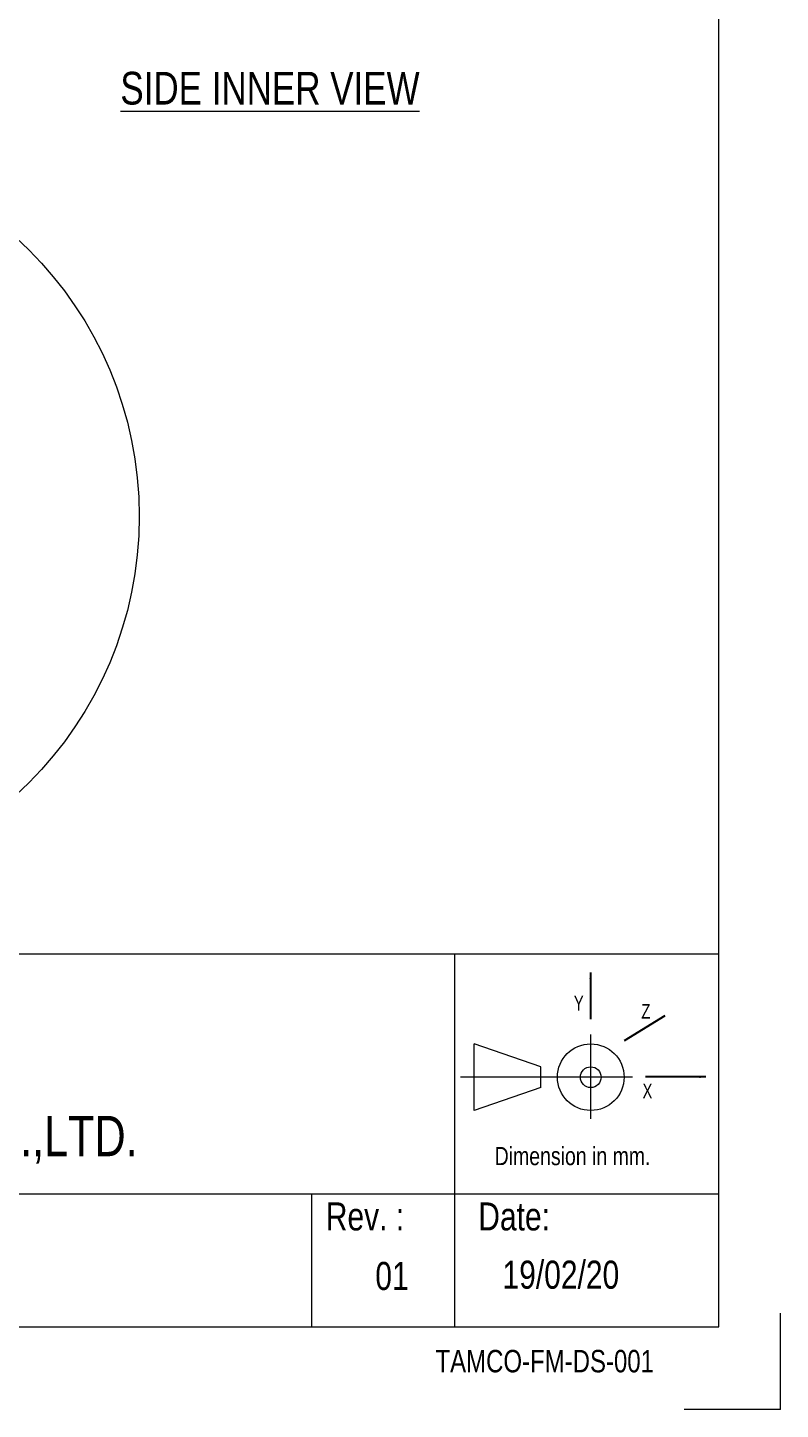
# Model space of a CAD drawing. Header units: millimetres. Extents: x 1880 to 5767, y 1200 to 3961.
# Drawn here: x 5077 to 5767, y 1200 to 2468 of the extents above; entities that cross this region are included whole.
import ezdxf

# ---------------------------------------------------------------- set-up
doc = ezdxf.new("R2010")
doc.units = ezdxf.units.MM
for name, color, linetype in [('FRAME070', 5, 'Continuous'), ('FRAME200', 8, 'Continuous'), ('RAHMEN', 7, 'Continuous'), ('Standard', 7, 'Continuous')]:
    doc.layers.add(name, color=color, linetype=linetype)
doc.styles.add('SLDTEXTSTYLE0', font='TXT', dxfattribs={"width": 0.75})
doc.styles.get("Standard").update_dxf_attribs({"font": 'arial.ttf'})
doc.styles.add('TAMCO', font='cordia.shx', dxfattribs={"width": 0.8, "height": 25})
doc.dimstyles.new('SLDDIMSTYLE0', dxfattribs={"dimtxt": 0.18, "dimasz": 6, "dimexe": 0.18, "dimexo": 0.0625, "dimgap": 0.09, "dimtad": 0, "dimtih": 1, "dimtoh": 1, "dimdec": 4, "dimrnd": 1e-09, "dimzin": 0, "dimdsep": 46, "dimtxsty": 'Standard', "dimsah": 1, "dimcen": 0.09, "dimadec": 0, "dimazin": 0, "dimtfac": 6, "dimtdec": 4, "dimtofl": 0, "dimtmove": 0, "dimatfit": 3, "dimfxl": 1, "dimtolj": 1, "dimtzin": 0, "dimarcsym": 0})

msp = doc.modelspace()

# ---------------------------------------------------------------- linework, layer by layer
at = {"lineweight": 9}
msp.add_circle((4833.52, 2019.34), 345.58, dxfattribs=at)
at = {"layer": 'FRAME070', "lineweight": 9}
for p, q in [((5710.8, 1275.64), (5710.8, 3906.19)), ((5710.8, 1275.64), (5710.8, 3906.19)), ((5710.8, 1275.64), (5710.8, 3863.23)), ((5710.8, 1275.64), (5710.8, 3863.23)), ((1929.15, 1617.93), (5710.8, 1617.93)), ((1929.15, 1617.93), (5710.8, 1617.93)), ((5468.54, 1275.64), (5468.54, 1617.93)), ((5468.54, 1275.64), (5468.54, 1617.93)), ((4116.84, 1397.78), (5710.8, 1397.78)), ((4116.84, 1397.78), (5710.8, 1397.78)), ((5337.39, 1275.64), (5337.39, 1397.78)), ((5337.39, 1275.64), (5337.39, 1397.78)), ((1929.15, 1275.64), (5710.8, 1275.64)), ((1929.15, 1275.64), (5710.8, 1275.64)), ((3967.86, 1275.64), (5256.51, 1275.64)), ((3967.86, 1275.64), (5256.51, 1275.64)), ((3972.36, 1275.64), (5256.51, 1275.64)), ((3972.36, 1275.64), (5256.51, 1275.64)), ((4080.85, 1275.64), (5688.82, 1275.64)), ((4080.85, 1275.64), (5688.82, 1275.64)), ((4085.35, 1275.64), (5688.82, 1275.64)), ((4085.35, 1275.64), (5688.82, 1275.64))]:
    msp.add_line(p, q, dxfattribs=at)
at = {"layer": 'FRAME200', "lineweight": 9}
for q in [(5767.39, 1288.25), (5767.39, 1288.25), (5679.19, 1200.05), (5679.19, 1200.05)]:
    msp.add_line((5767.39, 1200.05), q, dxfattribs=at)
at = {"layer": 'RAHMEN', "color": 7, "lineweight": 15}
for p, q in [((5486.47, 1474.23), (5486.47, 1535.39)), ((5547.63, 1514.33), (5486.47, 1535.39)), ((5486.47, 1474.23), (5486.47, 1535.39)), ((5547.63, 1514.33), (5486.47, 1535.39)), ((5593.38, 1466.55), (5593.38, 1544.03)), ((5593.38, 1466.55), (5593.38, 1544.03)), ((5547.63, 1495.3), (5547.63, 1514.33)), ((5547.63, 1495.3), (5547.63, 1514.33)), ((5631.66, 1504.71), (5473.72, 1504.71)), ((5631.66, 1504.71), (5473.72, 1504.71)), ((5547.63, 1495.3), (5486.47, 1474.23)), ((5547.63, 1495.3), (5486.47, 1474.23))]:
    msp.add_line(p, q, dxfattribs=at)
for radius in [30.58, 30.58, 9.52, 9.52]:
    msp.add_circle((5593.38, 1504.81), radius, dxfattribs=at)

# ---------------------------------------------------------------- texts
at = {"layer": 'FRAME070', "color": 0, "lineweight": 15, "style": 'TAMCO', "width": 0.8}
for s, height, p in [('THAI SWITCHBOARD & METAL WORK CO.,LTD.', 37.0298, (4286.25, 1432.28)), ('THAI SWITCHBOARD & METAL WORK CO.,LTD.', 37.0298, (4286.25, 1432.28)), ('Dimension in mm.', 16.703, (5505.2, 1424.09)), ('Dimension in mm.', 16.703, (5505.2, 1424.09)), ('Rev. :', 25.715, (5350.28, 1364.2)), ('Rev. :', 25.715, (5350.28, 1364.2)), ('Date:', 25.715, (5490.19, 1364.2)), ('Date:', 25.715, (5490.19, 1364.2)), ('01', 25.715, (5395.71, 1309.58)), ('19/02/20', 25.715, (5512.44, 1310.77)), ('TAMCO-FM-DS-001', 20.5721, (5450.9, 1234.01)), ('TAMCO-FM-DS-001', 20.5721, (5450.9, 1234.01))]:
    msp.add_text(s, height=height, dxfattribs=at).set_placement(p)
at = {"layer": 'FRAME070', "color": 0, "lineweight": 9, "insert": (5161.75, 2427.1), "char_height": 30, "attachment_point": 1, "style": 'TAMCO'}
msp.add_mtext('{\\LSIDE INNER VIEW}', dxfattribs=at)
at = {"layer": 'Standard', "lineweight": 15, "char_height": 13.59, "attachment_point": 1, "style": 'SLDTEXTSTYLE0'}
for s, insert in [('Y', (5577.83, 1579.55)), ('Y', (5577.83, 1579.55)), ('Z', (5639.79, 1571.99)), ('Z', (5639.79, 1571.99))]:
    msp.add_mtext(s, dxfattribs=dict(at, insert=insert))
at = {"layer": 'Standard', "lineweight": 15, "extrusion": (0, 0, -1), "insert": (5650, 1498.85), "char_height": 13.59, "attachment_point": 1, "text_direction": (-1, 0, 0), "style": 'SLDTEXTSTYLE0'}
msp.add_mtext('X', dxfattribs=at)
msp.add_mtext('X', dxfattribs=at)

# ---------------------------------------------------------------- leaders
at = {"layer": 'Standard', "lineweight": 15}
for points in [[(5593.12, 1600.76), (5593.15, 1557.97)], [(5593.12, 1600.76), (5593.15, 1557.97)], [(5661.46, 1561.02), (5624, 1538.03)], [(5661.46, 1561.02), (5624, 1538.03)], [(5699.13, 1505.01), (5643.48, 1505)], [(5699.13, 1505.01), (5643.48, 1505)]]:
    msp.add_leader(points, dimstyle='SLDDIMSTYLE0', dxfattribs=at)

doc.saveas('drawing.dxf')
